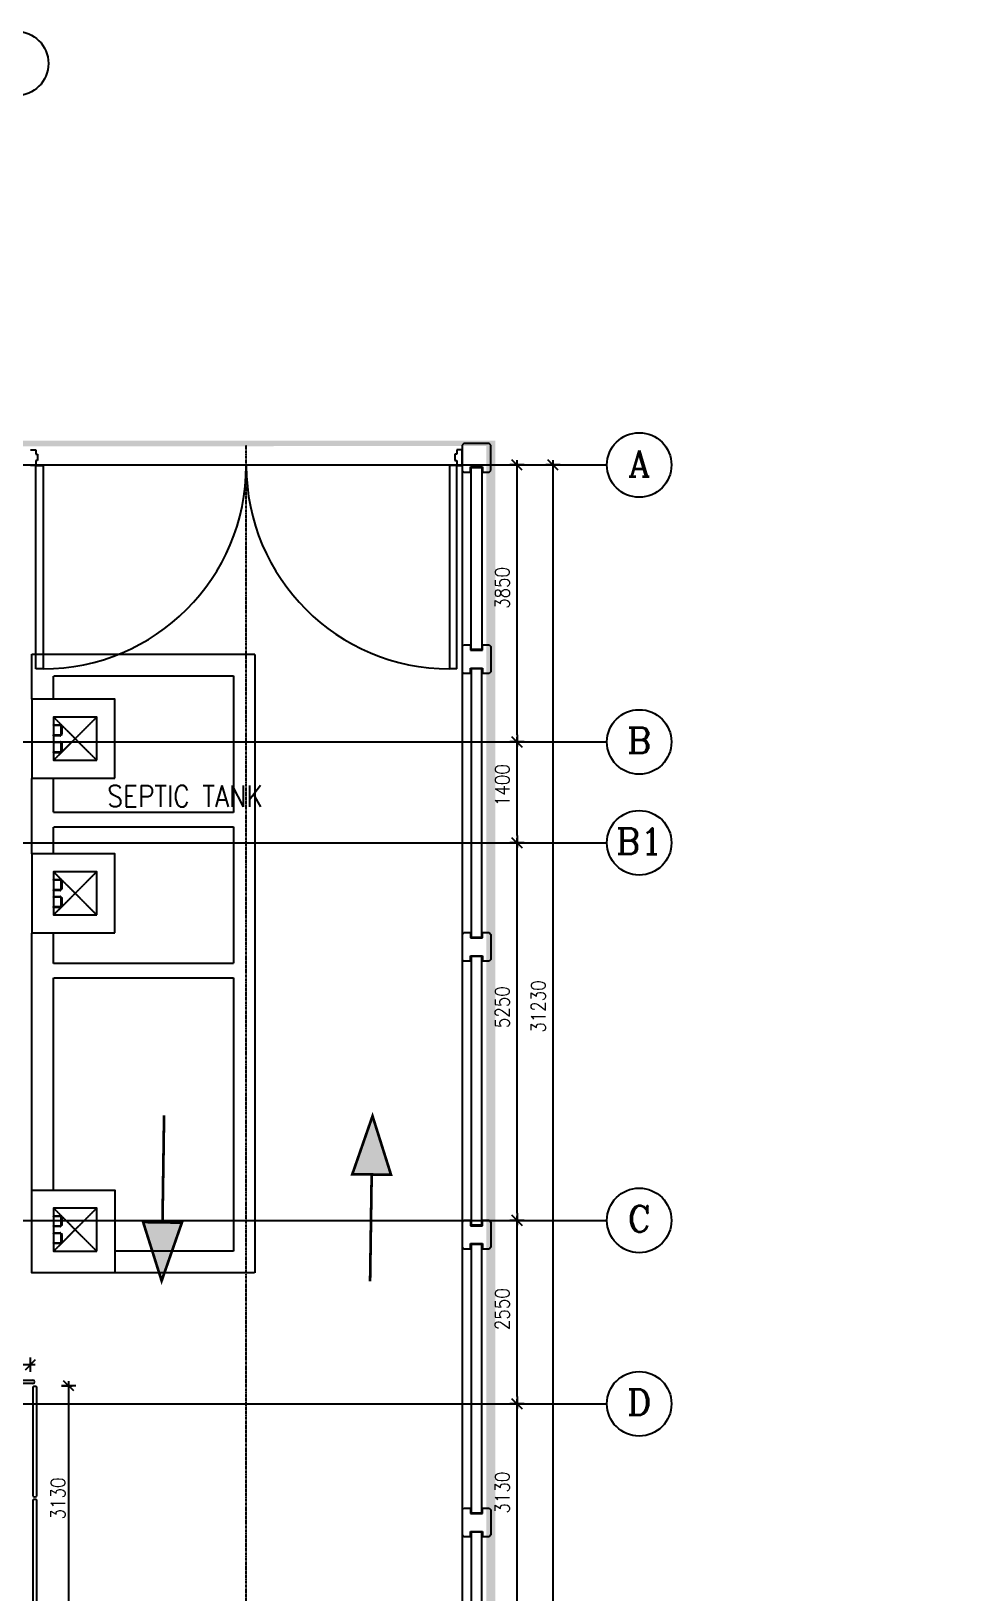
# Model space of a CAD drawing. Header units: metres. Extents: x 841183 to 1048542, y 259326 to 317714.
# Drawn here: x 964309 to 977414, y 296006 to 317714 of the extents above; entities that cross this region are included whole.
import ezdxf
from ezdxf.enums import TextEntityAlignment as Align

# ---------------------------------------------------------------- set-up
doc = ezdxf.new("R2010")
doc.units = ezdxf.units.M
doc.header["$PDMODE"] = 34
for name, pattern in [('CENTER', [2, 1.25, -0.25, 0.25, -0.25]), ('HIDDEN', [0.375, 0.25, -0.125]), ('HIDDEN2', [0.1875, 0.125, -0.0625]), ('VILLA AXIS$0$CENTER', [2, 1.25, -0.25, 0.25, -0.25])]:
    doc.linetypes.add(name, pattern=pattern)
for name, color, linetype in [('2HID', 8, 'HIDDEN'), ('A-AXIS LINE', 253, 'Continuous'), ('A-RAILING', 252, 'Continuous'), ('A-WALL-1', 252, 'Continuous'), ('F-PLOT LIMITS - Zoom', 1, 'Continuous'), ('PAMCAD-PROJECTION', 7, 'Continuous'), ('PRE CAST WALL', 252, 'Continuous'), ('Room Name', 7, 'Continuous'), ('S-SECTIONS', 2, 'Continuous'), ('TAG', 7, 'Continuous'), ('TIP - DOOR2', 252, 'Continuous')]:
    doc.layers.add(name, color=color, linetype=linetype)
for name, color, linetype, transparency in [('A-AXIS DIMENSION', 252, 'Continuous', 0.6), ('A-AXIS MARKER', 253, 'Continuous', 0.6), ('A-AXIS TEXT', 252, 'Continuous', 0.6), ('A-REFLECT DOWN', 252, 'Continuous', 0.6)]:
    doc.layers.add(name, color=color, linetype=linetype, transparency=transparency)
doc.styles.add('romans', font='romans.shx', dxfattribs={"width": 0.85})
doc.styles.add('VILLA AXIS$0$U SHAPE AXIS$0$AXES$0$COMP', font='complex')
doc.dimstyles.new('DIM-100', dxfattribs={"dimtxt": 200, "dimasz": 100, "dimexe": 50, "dimexo": 75, "dimgap": 50, "dimtad": 1, "dimdec": 0, "dimrnd": 5, "dimzin": 9, "dimdsep": 46, "dimtxsty": 'romans', "dimblk1": 'D-oblique', "dimblk2": 'D-oblique', "dimsah": 1, "dimcen": 100, "dimdle": 100, "dimclrd": 256, "dimclre": 256, "dimclrt": 131, "dimadec": 0, "dimazin": 0, "dimtfac": 1, "dimtdec": 0, "dimtofl": 0, "dimtmove": 2, "dimatfit": 3, "dimldrblk": 'OBLIQUE', "dimfxl": 100, "dimfxlon": 1, "dimtfillclr": 256, "dimtolj": 1, "dimtzin": 0, "dimarcsym": 0})
doc.dimstyles.new('OPENING-100', dxfattribs={"dimscale": 0.8, "dimtxt": 225, "dimasz": 150, "dimexe": 100, "dimexo": 100, "dimgap": 50, "dimtad": 1, "dimdec": 4, "dimrnd": 5, "dimdsep": 46, "dimtxsty": 'romans', "dimblk1": 'OBLIQUE', "dimblk2": 'OBLIQUE', "dimsah": 1, "dimcen": 100, "dimdle": 100, "dimclrd": 256, "dimclre": 256, "dimclrt": 254, "dimadec": 0, "dimazin": 0, "dimtfac": 1, "dimtdec": 4, "dimtofl": 0, "dimtmove": 2, "dimatfit": 3, "dimldrblk": 'OBLIQUE', "dimfxl": 1, "dimtolj": 1, "dimtzin": 0, "dimlwd": -1, "dimlwe": -1, "dimarcsym": 0})

# ---------------------------------------------------------------- blocks, each defined once
blk = doc.blocks.new('arrow')
h = blk.add_hatch(color=252)
h.dxf.hatch_style = 1
h.paths.add_polyline_path([(0, 3066), (-359, 1983), (359, 1983)])
at = {"layer": 'A-AXIS DIMENSION', "color": 252, "const_width": 50}
blk.add_lwpolyline([(359, 1983), (0, 3066), (-359, 1983)], close=True, dxfattribs=at)
blk.add_lwpolyline([(0, 1983), (0, 0)], dxfattribs=at)
blk = doc.blocks.new('A$C204f75e8')
at = {"layer": '2HID', "color": 252, "elevation": 68}
for points in [[(38396, 27628), (38493, 27628, 0.414214), (38503, 27638), (38503, 27749, 0.414214), (38493, 27759), (38396, 27759), (38396, 27769), (38493, 27769, -0.414214), (38513, 27749), (38513, 27638, -0.414214), (38493, 27618), (38396, 27618)], [(38396, 27392), (38493, 27392, 0.414214), (38503, 27402), (38503, 27513, 0.414214), (38493, 27523), (38396, 27523), (38396, 27533), (38493, 27533, -0.414214), (38513, 27513), (38513, 27402, -0.414214), (38493, 27382), (38396, 27382)], [(38396, 25478), (38493, 25478, 0.414214), (38503, 25488), (38503, 25599, 0.414214), (38493, 25609), (38396, 25609), (38396, 25619), (38493, 25619, -0.414214), (38513, 25599), (38513, 25488, -0.414214), (38493, 25468), (38396, 25468)], [(38396, 25242), (38493, 25242, 0.414214), (38503, 25252), (38503, 25363, 0.414214), (38493, 25373), (38396, 25373), (38396, 25383), (38493, 25383, -0.414214), (38513, 25363), (38513, 25252, -0.414214), (38493, 25232), (38396, 25232)], [(38396, 20803), (38493, 20803, 0.414214), (38503, 20813), (38503, 20924, 0.414214), (38493, 20934), (38396, 20934), (38396, 20944), (38493, 20944, -0.414214), (38513, 20924), (38513, 20813, -0.414214), (38493, 20793), (38396, 20793)], [(38396, 20567), (38493, 20567, 0.414214), (38503, 20577), (38503, 20688, 0.414214), (38493, 20698), (38396, 20698), (38396, 20708), (38493, 20708, -0.414214), (38513, 20688), (38513, 20577, -0.414214), (38493, 20557), (38396, 20557)]]:
    blk.add_lwpolyline(points, format="xyb", close=True, dxfattribs=at)
at = {"layer": 'S-SECTIONS', "color": 252, "lineweight": -2, "ltscale": 0.2, "elevation": 68}
for points in [[(39246, 27026), (39246, 28126), (38096, 28126), (38096, 27026)], [(38996, 27276), (38996, 27876), (38396, 27876), (38396, 27276)], [(39246, 24876), (39246, 25976), (38096, 25976), (38096, 24876)], [(38996, 25126), (38996, 25726), (38396, 25726), (38396, 25126)], [(39246, 20150), (38096, 20150), (38096, 21300), (39246, 21300)], [(38996, 20450), (38996, 21050), (38396, 21050), (38396, 20450)]]:
    blk.add_lwpolyline(points, close=True, dxfattribs=at)
at = {"layer": 'TAG', "color": 252, "linetype": 'HIDDEN', "ltscale": 5}
for p, q in [((38396, 27276, 68), (38996, 27876, 68)), ((38996, 27276, 68), (38396, 27876, 68)), ((38396, 25126, 68), (38996, 25726, 68)), ((38996, 25126, 68), (38396, 25726, 68)), ((38396, 20450, 68), (38996, 21050, 68)), ((38996, 20450, 68), (38396, 21050, 68))]:
    blk.add_line(p, q, dxfattribs=at)
at = {"layer": 'TAG', "color": 252, "linetype": 'HIDDEN', "ltscale": 5, "elevation": 68}
for points in [[(38096, 28126), (38096, 28752), (41196, 28751), (41196, 20150), (39246, 20150)], [(38396, 28126), (38396, 28452), (40896, 28451), (40896, 26551), (38396, 26551), (38396, 27026)], [(38096, 25976), (38096, 27026)], [(38396, 25976), (38396, 26351), (40896, 26351), (40896, 24450), (38396, 24451), (38396, 24876)], [(38096, 21300), (38096, 24876)], [(38396, 21300), (38396, 24251), (40896, 24250), (40896, 20450), (39246, 20450)]]:
    blk.add_lwpolyline(points, dxfattribs=at)
at = {"layer": 'Room Name', "color": 252, "ltscale": 20, "insert": (41306, 26927, 68), "char_height": 300, "width": 3346.65, "attachment_point": 3, "style": 'romans'}
blk.add_mtext('SEPTIC TANK', dxfattribs=at)
blk = doc.blocks.new('COLUMN-C1')
at = {"layer": 'A-WALL-1', "color": 252}
for p, q in [((923039, 204444, -68), (923064, 204469, -68)), ((923039, 204444, -68), (923039, 204094, -68)), ((923064, 204469, -68), (923154, 204469, -68)), ((923154, 204469, -68), (923154, 204394, -68)), ((923154, 204394, -68), (923324, 204394, -68)), ((923324, 204394, -68), (923324, 204469, -68)), ((923324, 204469, -68), (923414, 204469, -68)), ((923414, 204469, -68), (923439, 204444, -68)), ((923439, 204444, -68), (923439, 204094, -68)), ((923064, 204069, -68), (923039, 204094, -68)), ((923039, 204094, -68), (923064, 204069, -68)), ((923154, 204069, -68), (923064, 204069, -68)), ((923154, 204069, -68), (923154, 204144, -68)), ((923154, 204144, -68), (923324, 204144, -68)), ((923324, 204144, -68), (923324, 204069, -68)), ((923414, 204069, -68), (923324, 204069, -68)), ((923439, 204094, -68), (923414, 204069, -68))]:
    blk.add_line(p, q, dxfattribs=at)
blk = doc.blocks.new('A$C56b1935b')
at = {"layer": 'A-WALL-1', "color": 252}
for p, q in [((44376, -2825, 94), (44401, -2800, 94)), ((44401, -2800, 94), (44491, -2800, 94)), ((44491, -2800, 94), (44491, -2875, 94)), ((44661, -2875, 94), (44661, -2800, 94)), ((44661, -2800, 94), (44751, -2800, 94)), ((44751, -2800, 94), (44776, -2825, 94)), ((44376, -2825, 94), (44376, -3175, 94)), ((44491, -2875, 94), (44661, -2875, 94)), ((44776, -2825, 94), (44776, -3175, 94)), ((44401, -3200, 94), (44376, -3175, 94)), ((44376, -3175, 94), (44401, -3200, 94)), ((44491, -3200, 94), (44401, -3200, 94)), ((44491, -3200, 94), (44491, -3125, 94)), ((44491, -3125, 94), (44661, -3125, 94)), ((44661, -3125, 94), (44661, -3200, 94)), ((44751, -3200, 94), (44661, -3200, 94)), ((44776, -3175, 94), (44751, -3200, 94))]:
    blk.add_line(p, q, dxfattribs=at)
at = {"layer": 'PRE CAST WALL', "color": 252}
for p, q in [((44401, 0, 0), (44376, -25, 0)), ((44401, 0, 26), (44376, -25, 26)), ((44751, 0, 0), (44401, 0, 0)), ((44751, 0, 26), (44401, 0, 26)), ((44376, -25, 0), (44376, -375, 0)), ((44376, -25, 26), (44376, -375, 26)), ((44776, -25, 0), (44751, 0, 0)), ((44776, -25, 26), (44751, 0, 26)), ((44776, -375, 0), (44776, -25, 0)), ((44776, -375, 26), (44776, -25, 26)), ((44376, -375, 0), (44401, -400, 0)), ((44376, -375, 26), (44401, -400, 26)), ((44401, -400, 0), (44491, -400, 0)), ((44401, -400, 26), (44491, -400, 26)), ((44491, -400, 0), (44491, -325, 0)), ((44491, -325, 0), (44661, -325, 0)), ((44491, -400, 26), (44491, -325, 26)), ((44491, -325, 26), (44661, -325, 26)), ((44501, -2865, 26), (44501, -335, 26)), ((44501, -335, 26), (44651, -335, 26)), ((44651, -335, 26), (44651, -2865, 26)), ((44661, -325, 0), (44661, -400, 0)), ((44661, -325, 26), (44661, -400, 26)), ((44661, -400, 0), (44751, -400, 0)), ((44661, -400, 26), (44751, -400, 26)), ((44751, -400, 0), (44776, -375, 0)), ((44751, -400, 26), (44776, -375, 26)), ((44651, -2865, 26), (44501, -2865, 26)), ((44501, -3135, 26), (44501, -6865, 26)), ((44651, -3135, 26), (44501, -3135, 26)), ((44651, -6865, 26), (44651, -3135, 26)), ((44501, -6865, 26), (44651, -6865, 26))]:
    blk.add_line(p, q, dxfattribs=at)
at = {"layer": 'PRE CAST WALL', "color": 252, "elevation": 26}
for points in [[(44501, -7135), (44501, -10865), (44651, -10865), (44651, -7135)], [(44501, -11135), (44501, -14865), (44651, -14865), (44651, -11135)], [(44501, -15135), (44501, -18865), (44651, -18865), (44651, -15135)]]:
    blk.add_lwpolyline(points, close=True, dxfattribs=at)
at = {"layer": 'TIP - DOOR2', "color": 252}
for p, q in [((38376, -91, 26), (38450, -91, 26)), ((38450, -91, 26), (38450, -151, 26)), ((38450, -151, 26), (38474, -151, 26)), ((38474, -151, 26), (38474, -236, 26)), ((44301, -151, 26), (44277, -151, 26)), ((44277, -151, 26), (44277, -236, 26)), ((44376, -91, 26), (44301, -91, 26)), ((44301, -91, 26), (44301, -151, 26)), ((44376, -309, 26), (44376, -91, 26)), ((38450, -309, 26), (38376, -309, 26)), ((38474, -236, 26), (38450, -236, 26)), ((38450, -236, 26), (38450, -309, 26)), ((38450, -309, 26), (38550, -309, 26)), ((38450, -3134, 26), (38450, -309, 26)), ((38550, -309, 26), (38550, -3134, 26)), ((44301, -309, 26), (44201, -309, 26)), ((44201, -309, 26), (44201, -3134, 26)), ((44277, -236, 26), (44301, -236, 26)), ((44301, -236, 26), (44301, -309, 26)), ((44301, -3134, 26), (44301, -309, 26)), ((44301, -309, 26), (44376, -309, 26))]:
    blk.add_line(p, q, dxfattribs=at)
for centre, radius, start, end in [((38550, -309, 26), 2825, 270, 0), ((44201, -309, 26), 2825, 180, 270), ((38500, -4720, 26), 1586, 88.1938, 91.8062), ((44251, -4720, 26), 1586, 88.1938, 91.8062)]:
    blk.add_arc(centre, radius, start, end, dxfattribs=at)
at = {"layer": 'PRE CAST WALL', "color": 252}
for p in [(-878663, -211269, 136), (-878663, -215269, 136), (-878663, -219269, 136)]:
    blk.add_blockref('COLUMN-C1', p, dxfattribs=at)
blk = doc.blocks.new('A$C10b3fa2f')
at = {"layer": 'A-REFLECT DOWN', "color": 252, "linetype": 'CENTER', "ltscale": 10, "elevation": 74}
blk.add_lwpolyline([(-43025, -35550.3), (-6450, -35550.3, 0.1989123), (373.6, -32723.9, 0.1989119), (3200, -25900.3), (3200, 275)], format="xyb", dxfattribs=at)
at = {"layer": 'A-REFLECT DOWN', "color": 252, "elevation": 74}
blk.add_lwpolyline([(6200, 99.7), (6200, -25900.3, -0.414213), (-6450, -38550.3), (-43075, -38550.3)], format="xyb", dxfattribs=at)
at = {"layer": 'F-PLOT LIMITS - Zoom', "color": 252, "linetype": 'HIDDEN2', "ltscale": 2500, "elevation": 74}
blk.add_lwpolyline([(-43400, 300, 100, 75, 0), (6600, 300, 128.5, 128.5, 0), (6600.1, -49700, 128.5, 128.5, 0), (-43400, -49700, 128.5, 128.5, 0)], format="xyseb", close=True, dxfattribs=at)
at = {"layer": 'A-AXIS DIMENSION', "color": 252}
for p, xscale, yscale, zscale, rotation in [((2057.1, -9041.9, 74), 0.7500000000000003, 0.7500000000000003, 0.7500000000000003, 179.1567809049541), ((4921.6, -11350.5, 74), -0.7500000000000107, 0.7500000000000107, 0.75, 359.1572420086187)]:
    blk.add_blockref('arrow', p, dxfattribs=dict(at, xscale=xscale, yscale=yscale, zscale=zscale, rotation=rotation))
at = {"layer": 'A-RAILING', "color": 252}
blk.add_blockref('A$C204f75e8', (-37875.6, -31381.5, 6), dxfattribs=at)
at = {"layer": 'A-AXIS DIMENSION', "color": 252}
blk.add_blockref('A$C56b1935b', (-38175.6, 300, 6), dxfattribs=at)
blk = doc.blocks.new('VILLA AXIS$0$U SHAPE AXIS$0$AXES$0$AXIS-MARK')
at = {"layer": 'A-AXIS MARKER'}
blk.add_circle((0, 0.5), 0.5, dxfattribs=at)
at = {"layer": 'A-AXIS TEXT', "color": 8, "style": 'VILLA AXIS$0$U SHAPE AXIS$0$AXES$0$COMP'}
blk.add_attdef('1', text='', height=0.4, dxfattribs=at).set_placement((0, 0.5), align=Align.MIDDLE)
blk = doc.blocks.new('D-oblique')
for p, q in [((-1, 0), (0.65, 0)), ((-0.71, -0.71), (0.71, 0.71)), ((0, -1), (0, 1))]:
    blk.add_line(p, q)
blk = doc.blocks.new('*D480')
at = {"layer": 'A-AXIS DIMENSION', "lineweight": -2, "transparency": 16777216}
for p, q in [((6665, -275), (6815, -275)), ((6765, -4025), (6765, -375)), ((6665, -4125), (6815, -4125))]:
    blk.add_line(p, q, dxfattribs=at)
at = {"layer": 'Defpoints', "color": 0, "transparency": 16777216}
for p in [(360, -275, -68), (6765, -275), (360, -4125, -119)]:
    blk.add_point(p, dxfattribs=at)
at = {"layer": 'A-AXIS DIMENSION', "lineweight": -2, "transparency": 16777216, "xscale": 100, "yscale": 100, "zscale": 100}
for p, rotation in [((6765, -275), 90), ((6765, -4125), 270)]:
    blk.add_blockref('D-oblique', p, dxfattribs=dict(at, rotation=rotation))
at = {"layer": 'A-AXIS DIMENSION', "color": 252, "transparency": 16777216, "insert": (6559, -1984), "char_height": 200, "attachment_point": 5, "rotation": 90, "style": 'romans'}
blk.add_mtext('\\A1;3850', dxfattribs=at)
blk = doc.blocks.new('_OBLIQUE')
at = {"color": 0, "linetype": 'ByBlock'}
blk.add_line((-0.5, -0.5), (0.5, 0.5), dxfattribs=at)
blk = doc.blocks.new('*D481')
at = {"layer": 'A-AXIS DIMENSION', "lineweight": -2, "transparency": 16777216}
for p, q in [((7165, -275), (7315, -275)), ((7265, -31407), (7265, -375)), ((7166, -31507), (7315, -31507))]:
    blk.add_line(p, q, dxfattribs=at)
at = {"layer": 'Defpoints', "color": 0, "transparency": 16777216}
for p in [(6370, -275, -68), (7265, -275), (6370, -31507, -139)]:
    blk.add_point(p, dxfattribs=at)
at = {"layer": 'A-AXIS DIMENSION', "lineweight": -2, "transparency": 16777216, "xscale": 100, "yscale": 100, "zscale": 100}
for p, rotation in [((7265, -275), 90), ((7265, -31507), 270)]:
    blk.add_blockref('D-oblique', p, dxfattribs=dict(at, rotation=rotation))
at = {"layer": 'A-AXIS DIMENSION', "color": 252, "transparency": 16777216, "insert": (7059, -7803), "char_height": 200, "attachment_point": 5, "rotation": 90, "style": 'romans'}
blk.add_mtext('\\A1;31230', dxfattribs=at)
blk = doc.blocks.new('*D482')
at = {"layer": 'A-AXIS DIMENSION', "lineweight": -2, "transparency": 16777216}
for p, q in [((6665, -4125), (6815, -4125)), ((6765, -5427), (6765, -4225)), ((6665, -5527), (6815, -5527))]:
    blk.add_line(p, q, dxfattribs=at)
at = {"layer": 'Defpoints', "color": 0, "transparency": 16777216}
for p in [(360, -4125, -6), (6765, -4125), (360, -5527, -6)]:
    blk.add_point(p, dxfattribs=at)
at = {"layer": 'A-AXIS DIMENSION', "lineweight": -2, "transparency": 16777216, "xscale": 100, "yscale": 100, "zscale": 100}
for p, rotation in [((6765, -4125), 90), ((6765, -5527), 270)]:
    blk.add_blockref('D-oblique', p, dxfattribs=dict(at, rotation=rotation))
at = {"layer": 'A-AXIS DIMENSION', "color": 252, "transparency": 16777216, "insert": (6559, -4726), "char_height": 200, "attachment_point": 5, "rotation": 90, "style": 'romans'}
blk.add_mtext('\\A1;1400', dxfattribs=at)
blk = doc.blocks.new('*D483')
at = {"layer": 'A-AXIS DIMENSION', "lineweight": -2, "transparency": 16777216}
for p, q in [((6665, -5527), (6815, -5527)), ((6765, -10677), (6765, -5627)), ((6665, -10777), (6815, -10777))]:
    blk.add_line(p, q, dxfattribs=at)
at = {"layer": 'Defpoints', "color": 0, "transparency": 16777216}
for p in [(360, -5527, -68), (6765, -5527), (360, -10777, 21)]:
    blk.add_point(p, dxfattribs=at)
at = {"layer": 'A-AXIS DIMENSION', "lineweight": -2, "transparency": 16777216, "xscale": 100, "yscale": 100, "zscale": 100}
for p, rotation in [((6765, -5527), 90), ((6765, -10777), 270)]:
    blk.add_blockref('D-oblique', p, dxfattribs=dict(at, rotation=rotation))
at = {"layer": 'A-AXIS DIMENSION', "color": 252, "transparency": 16777216, "insert": (6559, -7813), "char_height": 200, "attachment_point": 5, "rotation": 90, "style": 'romans'}
blk.add_mtext('\\A1;5250', dxfattribs=at)
blk = doc.blocks.new('*D484')
at = {"layer": 'A-AXIS DIMENSION', "lineweight": -2, "transparency": 16777216}
for p, q in [((6665, -10777), (6815, -10777)), ((6765, -13227), (6765, -10877)), ((6665, -13327), (6815, -13327))]:
    blk.add_line(p, q, dxfattribs=at)
at = {"layer": 'Defpoints', "color": 0, "transparency": 16777216}
for p in [(360, -10777, -68), (6765, -10777), (360, -13327, -32)]:
    blk.add_point(p, dxfattribs=at)
at = {"layer": 'A-AXIS DIMENSION', "lineweight": -2, "transparency": 16777216, "xscale": 100, "yscale": 100, "zscale": 100}
for p, rotation in [((6765, -10777), 90), ((6765, -13327), 270)]:
    blk.add_blockref('D-oblique', p, dxfattribs=dict(at, rotation=rotation))
at = {"layer": 'A-AXIS DIMENSION', "color": 252, "transparency": 16777216, "insert": (6559, -12011), "char_height": 200, "attachment_point": 5, "rotation": 90, "style": 'romans'}
blk.add_mtext('\\A1;2550', dxfattribs=at)
blk = doc.blocks.new('*D485')
at = {"layer": 'A-AXIS DIMENSION', "lineweight": -2, "transparency": 16777216}
for p, q in [((6665, -13327), (6815, -13327)), ((6765, -16359), (6765, -13427)), ((6665, -16459), (6815, -16459))]:
    blk.add_line(p, q, dxfattribs=at)
at = {"layer": 'Defpoints', "color": 0, "transparency": 16777216}
for p in [(360, -13327, -68), (6765, -13327), (359, -16459, 0)]:
    blk.add_point(p, dxfattribs=at)
at = {"layer": 'A-AXIS DIMENSION', "lineweight": -2, "transparency": 16777216, "xscale": 100, "yscale": 100, "zscale": 100}
for p, rotation in [((6765, -13327), 90), ((6765, -16459), 270)]:
    blk.add_blockref('D-oblique', p, dxfattribs=dict(at, rotation=rotation))
at = {"layer": 'A-AXIS DIMENSION', "color": 252, "transparency": 16777216, "insert": (6559, -14561), "char_height": 200, "attachment_point": 5, "rotation": 90, "style": 'romans'}
blk.add_mtext('\\A1;3130', dxfattribs=at)
blk = doc.blocks.new('*D438')
at = {"layer": 'A-AXIS DIMENSION', "lineweight": -2, "transparency": 16777216}
for p, q in [((431, -13077), (581, -13077)), ((531, -16109), (531, -13177)), ((432, -16209), (581, -16209))]:
    blk.add_line(p, q, dxfattribs=at)
at = {"layer": 'Defpoints', "color": 0, "transparency": 16777216}
for p in [(0, -13077, 0), (531, -13077), (0, -16209, -68)]:
    blk.add_point(p, dxfattribs=at)
at = {"layer": 'A-AXIS DIMENSION', "lineweight": -2, "transparency": 16777216, "xscale": 100, "yscale": 100, "zscale": 100}
for p, rotation in [((531, -13077), 90), ((531, -16209), 270)]:
    blk.add_blockref('D-oblique', p, dxfattribs=dict(at, rotation=rotation))
at = {"layer": 'A-AXIS DIMENSION', "color": 252, "transparency": 16777216, "insert": (381, -14643), "char_height": 200, "attachment_point": 5, "rotation": 90, "style": 'romans'}
blk.add_mtext('\\A1;3130', dxfattribs=at)
blk = doc.blocks.new('*D439')
at = {"layer": 'A-AXIS DIMENSION', "lineweight": -2, "transparency": 16777216}
for p, q in [((-940, -12882), (-940, -12732)), ((-840, -12782), (-100, -12782)), ((0, -12882), (0, -12732))]:
    blk.add_line(p, q, dxfattribs=at)
at = {"layer": 'Defpoints', "color": 0, "transparency": 16777216}
for p in [(0, -12782), (-940, -13078, 0), (0, -13077, 0)]:
    blk.add_point(p, dxfattribs=at)
at = {"layer": 'A-AXIS DIMENSION', "lineweight": -2, "transparency": 16777216, "xscale": 100, "yscale": 100, "zscale": 100, "rotation": 180}
blk.add_blockref('D-oblique', (-940, -12782), dxfattribs=at)
at = {"layer": 'A-AXIS DIMENSION', "lineweight": -2, "transparency": 16777216, "xscale": 100, "yscale": 100, "zscale": 100}
blk.add_blockref('D-oblique', (0, -12782), dxfattribs=at)
at = {"layer": 'A-AXIS DIMENSION', "color": 252, "transparency": 16777216, "insert": (-470, -12632), "char_height": 200, "attachment_point": 5, "style": 'romans'}
blk.add_mtext('\\A1;940', dxfattribs=at)
blk = doc.blocks.new('A$Cef9c9996')
at = {"layer": 'A-AXIS LINE', "linetype": 'VILLA AXIS$0$CENTER', "ltscale": 4}
for p, q in [((-40765.74437, -274.99875, 0.00005), (8014.64756, -274.99875, 113.58101)), ((-40765.74437, -4124.99875, -113.58086), (8014.64756, -4124.99875, 0.00009)), ((-40765.74437, -5527.23283, 68.05342), (8014.64756, -5527.23283, 68.05342)), ((-40765.74437, -10776.69043, -87.13858), (8014.64756, -10776.69043, 26.44237)), ((-40765.74437, -13326.69043, -113.58089), (8014.64756, -13326.69043, 0.00007))]:
    blk.add_line(p, q, dxfattribs=at)
at = {"layer": 'A-RAILING', "elevation": 82.78008}
blk.add_lwpolyline([(31.72946, -13046.28439), (-806.22872, -13046.28439, -1.0000000001), (-806.22872, -12996.28439), (31.72956, -12996.28439)], format="xyb", dxfattribs=at)
for points in [[(85.52638, -13104.13963), (85.52638, -14600.6295, -0.9997598187), (35.52638, -14600.6415), (35.52638, -13104.13963, -1.0000000001)], [(85.52638, -14675.6295), (85.52638, -16172.11937, -0.9997598187), (35.52638, -16172.13137), (35.52638, -14675.6295, -1.0000000001)]]:
    blk.add_lwpolyline(points, format="xyb", close=True, dxfattribs=at)
at = {"layer": 'A-RAILING'}
blk.add_arc((31.72945, -13021.28439, 82.78008), 25, 270.000014874, 89.999753166, dxfattribs=at)
at = {"layer": 'A-AXIS TEXT'}
ref = blk.add_blockref('VILLA AXIS$0$U SHAPE AXIS$0$AXES$0$AXIS-MARK', (-200.03281, 4858.12244, 0.00009), dxfattribs=dict(at, xscale=897.0721255241026, yscale=897.0721255241026, zscale=897.0721255241026))
ref.add_attrib('1', '1', dxfattribs={"height": 360, "style": 'VILLA AXIS$0$U SHAPE AXIS$0$AXES$0$COMP'}).set_placement((-200.03281, 5328.72073, 0.00009), align=Align.MIDDLE)
ref = blk.add_blockref('VILLA AXIS$0$U SHAPE AXIS$0$AXES$0$AXIS-MARK', (8463.18363, -723.53481, 113.58101), dxfattribs=dict(at, xscale=897.0721255241026, yscale=897.0721255241026, zscale=897.0721255241026))
ref.add_attrib('1', 'A', dxfattribs={"height": 360, "style": 'VILLA AXIS$0$U SHAPE AXIS$0$AXES$0$COMP'}).set_placement((8463.18363, -252.93652, 113.58101), align=Align.MIDDLE)
ref = blk.add_blockref('VILLA AXIS$0$U SHAPE AXIS$0$AXES$0$AXIS-MARK', (8463.18363, -4573.53481, 0.00009), dxfattribs=dict(at, xscale=897.0721255241026, yscale=897.0721255241026, zscale=897.0721255241026))
ref.add_attrib('1', 'B', dxfattribs={"height": 360, "style": 'VILLA AXIS$0$U SHAPE AXIS$0$AXES$0$COMP'}).set_placement((8463.18363, -4102.93652, 0.00009), align=Align.MIDDLE)
ref = blk.add_blockref('VILLA AXIS$0$U SHAPE AXIS$0$AXES$0$AXIS-MARK', (8463.18363, -5975.76889, 0.00014), dxfattribs=dict(at, xscale=897.0721255241026, yscale=897.0721255241026, zscale=897.0721255241026))
ref.add_attrib('1', 'B1', dxfattribs={"height": 360, "style": 'VILLA AXIS$0$U SHAPE AXIS$0$AXES$0$COMP'}).set_placement((8463.18363, -5505.1706, 0.00014), align=Align.MIDDLE)
ref = blk.add_blockref('VILLA AXIS$0$U SHAPE AXIS$0$AXES$0$AXIS-MARK', (8463.18363, -11225.22649, 26.44237), dxfattribs=dict(at, xscale=897.0721255241026, yscale=897.0721255241026, zscale=897.0721255241026))
ref.add_attrib('1', 'C', dxfattribs={"height": 360, "style": 'VILLA AXIS$0$U SHAPE AXIS$0$AXES$0$COMP'}).set_placement((8463.18363, -10754.6282, 26.44237), align=Align.MIDDLE)
ref = blk.add_blockref('VILLA AXIS$0$U SHAPE AXIS$0$AXES$0$AXIS-MARK', (8463.18363, -13775.22649, 0.00007), dxfattribs=dict(at, xscale=897.0721255241026, yscale=897.0721255241026, zscale=897.0721255241026))
ref.add_attrib('1', 'D', dxfattribs={"height": 360, "style": 'VILLA AXIS$0$U SHAPE AXIS$0$AXES$0$COMP'}).set_placement((8463.18363, -13304.6282, 0.00007), align=Align.MIDDLE)
at = {"layer": 'A-AXIS DIMENSION'}
for base, p1, p2, picture, middle in [((6764.64756, -274.99875, 113.58101), (359.93787, -4124.99875, -5.62992), (359.80359, -274.99875, 45.52783), '*D480', (6559.20467, -1983.89007, 113.58101)), ((7264.64756, -274.99875, 113.58101), (6369.85691, -31506.6906, -25.61626), (6369.67017, -274.99875, 45.52783), '*D481', (7059.20467, -7802.80283, 113.58101)), ((6764.64756, -4124.99875, 0.00009), (359.63974, -5527.23283, -5.63065), (359.81837, -4124.99875, -5.63023), '*D482', (6559.20467, -4725.88075, 0.00009)), ((6764.64756, -5527.23283, 0.00014), (359.57033, -10776.69043, 20.8114), (359.80359, -5527.23283, -68.05304), '*D483', (6559.20467, -7812.61985, 0.00014)), ((6764.64756, -10776.69043, 26.44237), (359.70914, -13326.69043, -5.63054), (359.80359, -10776.69043, -41.61081), '*D484', (6559.20467, -12010.95702, 26.44237)), ((6764.64756, -13326.69043, 0.00007), (359.4611, -16458.63359, 0.00009), (359.80359, -13326.69043, -68.05312), '*D485', (6559.20467, -14560.95702, 0.00007))]:
    dim = blk.add_linear_dim(base=base, p1=p1, p2=p2, angle=90, dimstyle='DIM-100', override={"dimclrt": 252}, dxfattribs=at)
    dim.commit()
    dim.dimension.update_dxf_attribs({"geometry": picture, "text_midpoint": middle, "dimtype": 160})
dim = blk.add_linear_dim(base=(-0.02647, -12782.13794, 47.92296), p1=(-940.04528, -13077.53553, 47.92292), p2=(-0.02647, -13076.69638, 47.92292), dimstyle='DIM-100', override={"dimclrt": 252}, dxfattribs=at)
dim.commit()
dim.dimension.update_dxf_attribs({"geometry": '*D439', "text_midpoint": (-470.03587, -12632.13794, 47.92296)})
dim = blk.add_linear_dim(base=(531.17284, -13076.69638, 47.92296), p1=(-0.03281, -16208.63359, -20.13038), p2=(-0.02647, -13076.69638, 47.92292), angle=90, dimstyle='DIM-100', override={"dimclrt": 252}, dxfattribs=at)
dim.commit()
dim.dimension.update_dxf_attribs({"geometry": '*D438', "text_midpoint": (381.17284, -14642.66498, 47.92296)})

msp = doc.modelspace()

# ---------------------------------------------------------------- block references
at = {"layer": 'PAMCAD-PROJECTION', "color": 6}
msp.add_blockref('A$Cef9c9996', (964298.7, 311958.9, -97.8), dxfattribs=at)

# ---------------------------------------------------------------- next in the draw order: block references
at = {"color": 2}
msp.add_blockref('A$C10b3fa2f', (964098.7, 311683.9, -103.7), dxfattribs=at)

doc.saveas('drawing.dxf')
